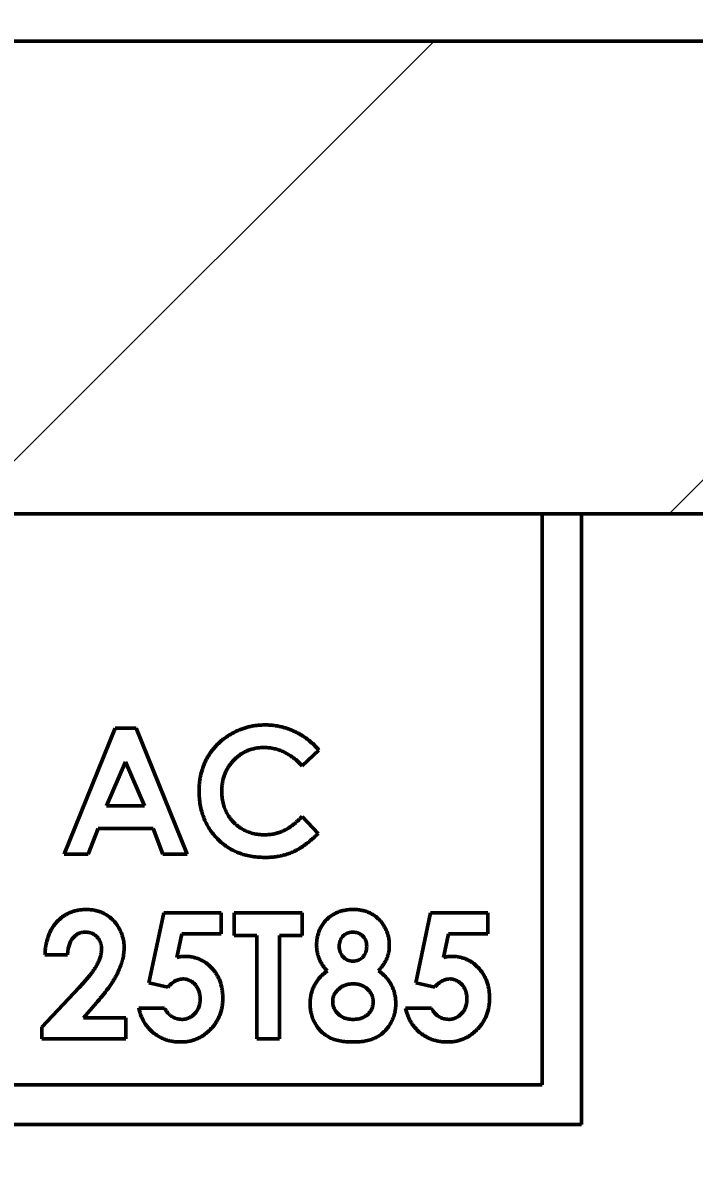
# Model space of a CAD drawing. Header units: millimetres. Extents: x 0 to 841, y 0 to 594.
# Drawn here: x 400.32 to 404.58, y 310.52 to 317.74 of the extents above; entities that cross this region are included whole.
import ezdxf

# ---------------------------------------------------------------- set-up
doc = ezdxf.new("R2010")
doc.units = ezdxf.units.MM
for name, color, linetype, lineweight in [('Dimension (ISO)', 7, 'Continuous', 25), ('Hatch (ISO)', 7, 'Continuous', 18), ('Visible (ISO)', 7, 'Continuous', 50)]:
    doc.layers.add(name, color=color, linetype=linetype, lineweight=lineweight)
doc.styles.add('Note Text (ISO)', font='tahoma.ttf')
doc.dimstyles.new('Default (ISO)', dxfattribs={"dimtxt": 3.5, "dimasz": 2.5, "dimexe": 3.175, "dimexo": 0, "dimgap": 0.762, "dimtad": 1, "dimrnd": 1e-08, "dimtxsty": 'Note Text (ISO)', "dimcen": 0.09, "dimdle": 10, "dimclrd": 256, "dimclre": 256, "dimclrt": 256, "dimadec": 0, "dimazin": 0, "dimtfac": 1.001486, "dimtmove": 0, "dimatfit": 3, "dimfxl": 1, "dimtolj": 1, "dimtzin": 0, "dimlwd": -1, "dimlwe": -1, "dimarcsym": 0})

# ---------------------------------------------------------------- blocks, each defined once
blk = doc.blocks.new('*D15')
at = {"layer": 'Defpoints', "color": 0, "transparency": 16777216}
for p in [(403.2592, 321.8317), (351.5859, 205.6206), (382.416, 205.6206)]:
    blk.add_point(p, dxfattribs=at)
at = {"layer": 'Dimension (ISO)', "transparency": 16777216}
for p, q in [((403.2592, 321.8317), (348.4109, 321.8317)), ((351.5859, 319.3317), (351.5859, 208.1206)), ((382.416, 205.6206), (348.4109, 205.6206))]:
    blk.add_line(p, q, dxfattribs=at)
for points in [[(351.1692, 319.3317), (352.0026, 319.3317), (351.5859, 321.8317)], [(351.1692, 208.1206), (352.0026, 208.1206), (351.5859, 205.6206)]]:
    blk.add_solid(points, dxfattribs=at)
at = {"layer": 'Dimension (ISO)', "transparency": 16777216, "insert": (346.3813, 257.8884), "char_height": 3.5, "attachment_point": 1, "rotation": 90, "style": 'Note Text (ISO)'}
blk.add_mtext('\\A1;116,21', dxfattribs=at)

msp = doc.modelspace()

# ---------------------------------------------------------------- hatches: boundary and pattern name
at = {"layer": 'Hatch (ISO)'}
h = msp.add_hatch(dxfattribs=at)
h.set_pattern_fill('ANSI31', color=256, scale=25.4, style=0)
h.set_pattern_definition([(45, (0, 0), (-2.245064, 2.245064), [])])
edge = h.paths.add_edge_path()
edge.add_ellipse((416.2875, 307.6206), major_axis=(-9.758, 2.1864), ratio=1, start_angle=270, end_angle=282.62939)
edge.add_line((416.2875, 317.6206), (382.416, 317.6206))
edge.add_ellipse((382.416, 312.6206), major_axis=(-5, 0), ratio=1, start_angle=270, end_angle=360)
edge.add_line((377.416, 312.6206), (377.416, 210.6206))
edge.add_ellipse((382.416, 210.6206), major_axis=(0, -5), ratio=1, start_angle=270, end_angle=360)
edge.add_line((382.416, 205.6206), (416.2875, 205.6206))
edge.add_ellipse((416.2875, 215.6206), major_axis=(10, 0), ratio=1, start_angle=270, end_angle=282.62939)
edge.add_ellipse((445.416, 85.6206), major_axis=(120.242, 26.942), ratio=1, start_angle=64.741221, end_angle=90, ccw=False)
edge.add_ellipse((474.5444, 215.6206), major_axis=(9.758, -2.1864), ratio=1, start_angle=270, end_angle=282.62939)
edge.add_line((474.5444, 205.6206), (558.416, 205.6206))
edge.add_ellipse((558.416, 210.6206), major_axis=(5, 0), ratio=1, start_angle=270, end_angle=360)
edge.add_line((563.416, 210.6206), (563.416, 312.6206))
edge.add_ellipse((558.416, 312.6206), major_axis=(0, 5), ratio=1, start_angle=270, end_angle=360)
edge.add_line((558.416, 317.6206), (474.5444, 317.6206))
edge.add_ellipse((474.5444, 307.6206), major_axis=(-10, 0), ratio=1, start_angle=270, end_angle=282.62939)
edge.add_ellipse((445.416, 437.6206), major_axis=(-120.242, -26.942), ratio=1, start_angle=64.741221, end_angle=90, ccw=False)
edge = h.paths.add_edge_path(flags=0)
edge.add_line((388.916, 208.6206), (388.916, 210.6206))
edge.add_ellipse((382.416, 210.6206), major_axis=(0, 6.5), ratio=1, start_angle=270, end_angle=363.5049)
edge.add_line((382.0186, 217.1085), (380.416, 217.1085))
edge.add_line((380.416, 217.1085), (380.416, 221.8137))
edge.add_spline(control_points=[(380.416, 221.8137), (380.416, 222.421), (380.4998, 223.1449), (380.6918, 224.324), (380.8222, 224.9564), (381.0364, 226.2248), (381.1089, 226.8628), (381.1089, 228.0373), (381.0364, 228.6753), (380.8222, 229.9438), (380.6918, 230.5761), (380.4998, 231.7552), (380.416, 232.4791), (380.416, 233.0865)], knot_values=[1.346639, 1.346639, 1.346639, 1.346639, 1.528836, 1.528836, 1.705012, 1.705012, 1.881187, 1.881187, 2.057362, 2.057362, 2.233538, 2.233538, 2.415734, 2.415734, 2.415734, 2.415734], degree=3, periodic=0)
edge.add_line((380.416, 233.0865), (380.416, 241.6206))
edge.add_ellipse((380.416, 244.1206), major_axis=(2.5, 0), ratio=1, start_angle=270, end_angle=450)
edge.add_line((380.416, 246.6206), (380.416, 276.6206))
edge.add_ellipse((380.416, 279.1206), major_axis=(2.5, 0), ratio=1, start_angle=270, end_angle=450)
edge.add_line((380.416, 281.6206), (380.416, 306.1211))
edge.add_line((380.416, 306.1211), (382.4891, 306.1211))
edge.add_ellipse((382.416, 312.6206), major_axis=(6.4996, 0.0732), ratio=1, start_angle=270, end_angle=359.35505)
edge.add_line((388.916, 312.6206), (388.916, 314.6206))
edge.add_line((388.916, 314.6206), (416.2875, 314.6206))
edge.add_ellipse((416.2875, 307.6206), major_axis=(7, 0), ratio=1, start_angle=77.37061, end_angle=90, ccw=False)
edge.add_ellipse((445.416, 437.6206), major_axis=(123.1694, -27.598), ratio=1, start_angle=270, end_angle=279.224461)
edge.add_ellipse((445.416, 311.3973), major_axis=(-0.2228, -7.4967), ratio=1, start_angle=270, end_angle=453.40493)
edge.add_ellipse((445.416, 437.6206), major_axis=(126.0006, 7.4967), ratio=1, start_angle=270, end_angle=279.224461)
edge.add_ellipse((474.5444, 307.6206), major_axis=(6.8306, 1.5305), ratio=1, start_angle=77.37061, end_angle=90, ccw=False)
edge.add_line((474.5444, 314.6206), (535.916, 314.6206))
edge.add_ellipse((538.416, 314.6206), major_axis=(0, -2.5), ratio=1, start_angle=270, end_angle=450)
edge.add_line((540.916, 314.6206), (551.9184, 314.6206))
edge.add_line((551.9184, 314.6206), (551.9184, 312.4451))
edge.add_ellipse((558.416, 312.6206), major_axis=(0.1756, -6.4976), ratio=1, start_angle=270, end_angle=359.09712)
edge.add_line((558.4891, 306.1211), (560.416, 306.1211))
edge.add_line((560.416, 306.1211), (560.416, 217.1085))
edge.add_line((560.416, 217.1085), (558.8134, 217.1085))
edge.add_ellipse((558.416, 210.6206), major_axis=(-6.4878, 0.3974), ratio=1, start_angle=270, end_angle=361.95706)
edge.add_line((551.9184, 210.7962), (551.9184, 208.6206))
edge.add_line((551.9184, 208.6206), (540.916, 208.6206))
edge.add_ellipse((538.416, 208.6206), major_axis=(0, 2.5), ratio=1, start_angle=270, end_angle=450)
edge.add_line((535.916, 208.6206), (474.5444, 208.6206))
edge.add_ellipse((474.5444, 215.6206), major_axis=(-7, 0), ratio=1, start_angle=77.37061, end_angle=90, ccw=False)
edge.add_ellipse((445.416, 85.6206), major_axis=(-123.1694, 27.598), ratio=1, start_angle=270, end_angle=279.224461)
edge.add_ellipse((445.416, 211.844), major_axis=(0.2228, 7.4967), ratio=1, start_angle=270, end_angle=453.40493)
edge.add_ellipse((445.416, 85.6206), major_axis=(-126.0006, -7.4967), ratio=1, start_angle=270, end_angle=279.224461)
edge.add_ellipse((416.2875, 215.6206), major_axis=(-6.8306, -1.5305), ratio=1, start_angle=77.37061, end_angle=90, ccw=False)
edge.add_line((416.2875, 208.6206), (388.916, 208.6206))
edge = h.paths.add_edge_path(flags=0)
edge.add_ellipse((557.666, 211.3706), major_axis=(0, 2.1724), ratio=1, start_angle=0, end_angle=360)
edge = h.paths.add_edge_path(flags=0)
edge.add_ellipse((557.666, 311.8706), major_axis=(0, 2.1724), ratio=1, start_angle=0, end_angle=360)
edge = h.paths.add_edge_path(flags=0)
edge.add_ellipse((383.166, 311.8706), major_axis=(0, 2.1724), ratio=1, start_angle=0, end_angle=360)
edge = h.paths.add_edge_path(flags=0)
edge.add_ellipse((383.166, 211.3706), major_axis=(0, 2.1724), ratio=1, start_angle=0, end_angle=360)
edge = h.paths.add_edge_path(flags=0)
edge.add_ellipse((445.416, 214.344), major_axis=(0, 2), ratio=1, start_angle=0, end_angle=360)
edge = h.paths.add_edge_path(flags=0)
edge.add_ellipse((445.416, 308.8973), major_axis=(0, 2), ratio=1, start_angle=0, end_angle=360)

# ---------------------------------------------------------------- linework, layer by layer
at = {"layer": 'Visible (ISO)'}
for p, q in [((416.2875, 317.6206), (382.416, 317.6206)), ((388.916, 314.6206), (416.2875, 314.6206)), ((403.6187, 310.9946), (403.6187, 314.6206)), ((403.8687, 310.7446), (403.8687, 314.6206)), ((400.586, 312.4593), (400.9092, 313.2593)), ((400.9092, 313.2593), (401.0424, 313.2593)), ((401.0424, 313.2593), (401.3655, 312.4593)), ((402.2014, 313.1205), (402.0961, 313.0199)), ((400.9757, 313.0447), (400.8558, 312.767)), ((401.0956, 312.767), (400.9757, 313.0447)), ((400.8558, 312.767), (401.0956, 312.767)), ((402.0961, 312.6988), (402.1981, 312.5915)), ((400.8014, 312.6234), (400.7392, 312.4593)), ((401.1499, 312.6234), (400.8014, 312.6234)), ((401.2121, 312.4593), (401.1499, 312.6234)), ((400.7392, 312.4593), (400.586, 312.4593)), ((401.3655, 312.4593), (401.2121, 312.4593)), ((401.124, 311.6438), (401.2181, 312.0877)), ((401.2181, 312.0877), (401.5823, 312.0877)), ((401.5823, 312.0877), (401.5823, 311.9544)), ((401.6644, 312.0877), (402.0952, 312.0877)), ((401.6644, 311.9441), (401.6644, 312.0877)), ((402.0952, 312.0877), (402.0952, 311.9441)), ((402.8163, 311.6438), (402.9104, 312.0877)), ((402.9104, 312.0877), (403.2746, 312.0877)), ((403.2746, 312.0877), (403.2746, 311.9544)), ((401.3318, 311.9544), (401.3006, 311.8031)), ((401.5823, 311.9544), (401.3318, 311.9544)), ((401.808, 311.9441), (401.6644, 311.9441)), ((401.808, 311.2877), (401.808, 311.9441)), ((401.9516, 311.9441), (401.9516, 311.2877)), ((402.0952, 311.9441), (401.9516, 311.9441)), ((403.0242, 311.9544), (402.9929, 311.8031)), ((403.2746, 311.9544), (403.0242, 311.9544)), ((400.608, 311.8211), (400.4644, 311.8211)), ((401.2448, 311.6161), (401.124, 311.6438)), ((402.9371, 311.6161), (402.8163, 311.6438)), ((400.4439, 311.3605), (400.6807, 311.6126)), ((400.7915, 311.5167), (400.708, 311.4211)), ((401.0593, 311.4826), (401.2234, 311.4826)), ((402.7516, 311.4826), (402.9157, 311.4826)), ((400.4439, 311.2877), (400.4439, 311.3605)), ((400.708, 311.4211), (400.9772, 311.4211)), ((400.9772, 311.4211), (400.9772, 311.2877)), ((400.9772, 311.2877), (400.4439, 311.2877)), ((401.9516, 311.2877), (401.808, 311.2877)), ((395.2133, 310.9946), (403.6187, 310.9946)), ((394.9633, 310.7446), (403.8687, 310.7446))]:
    msp.add_line(p, q, dxfattribs=at)
for points, knots in [([(401.4424, 312.8606), (401.4425, 312.8704), (401.4428, 312.8899), (401.4455, 312.9187), (401.4496, 312.9467), (401.4554, 312.9737), (401.4627, 313), (401.4719, 313.0254), (401.4826, 313.05), (401.4951, 313.0737), (401.5091, 313.0963), (401.5245, 313.118), (401.5414, 313.1384), (401.5597, 313.1577), (401.5794, 313.1759), (401.6005, 313.193), (401.6232, 313.2089), (401.6471, 313.2235), (401.6718, 313.2369), (401.6973, 313.2481), (401.7232, 313.258), (401.7496, 313.2661), (401.7766, 313.2721), (401.8039, 313.2767), (401.8318, 313.2792), (401.8505, 313.2796), (401.86, 313.2798)], [0, 0, 0, 0, 0.044664, 0.088513, 0.131203, 0.172894, 0.214224, 0.254981, 0.29551, 0.336104, 0.376307, 0.416502, 0.456487, 0.49665, 0.537344, 0.578234, 0.620038, 0.662736, 0.7054, 0.747653, 0.78943, 0.831265, 0.872823, 0.914869, 0.957026, 1, 1, 1, 1]), ([(401.86, 313.2798), (401.8681, 313.2797), (401.8841, 313.2795), (401.908, 313.2775), (401.9318, 313.2743), (401.9552, 313.2696), (401.9785, 313.2639), (402.0015, 313.2568), (402.0242, 313.2482), (402.0468, 313.2387), (402.0688, 313.2279), (402.0901, 313.2157), (402.1106, 313.2026), (402.1303, 313.1883), (402.1493, 313.1731), (402.1676, 313.1568), (402.185, 313.1392), (402.1959, 313.1268), (402.2014, 313.1205)], [0, 0, 0, 0, 0.062271, 0.123894, 0.185053, 0.246821, 0.308411, 0.370089, 0.432573, 0.495743, 0.559165, 0.621751, 0.684418, 0.747006, 0.809457, 0.872518, 0.935774, 1, 1, 1, 1]), ([(401.8544, 313.1363), (401.8451, 313.136), (401.8269, 313.1355), (401.8001, 313.1318), (401.7744, 313.1255), (401.7499, 313.1168), (401.7264, 313.1058), (401.7041, 313.0919), (401.683, 313.0757), (401.6632, 313.0572), (401.6453, 313.0368), (401.6292, 313.0153), (401.6159, 312.9924), (401.605, 312.9683), (401.5964, 312.9431), (401.5903, 312.9167), (401.5868, 312.8892), (401.5862, 312.8704), (401.586, 312.8609)], [0, 0, 0, 0, 0.064704, 0.127687, 0.188852, 0.249119, 0.309451, 0.370006, 0.432103, 0.495543, 0.559335, 0.62158, 0.683032, 0.744563, 0.806119, 0.869015, 0.93343, 1, 1, 1, 1]), ([(402.0961, 313.0199), (402.0871, 313.0292), (402.0697, 313.0472), (402.0414, 313.0709), (402.0124, 313.0911), (401.9825, 313.1075), (401.9517, 313.1205), (401.92, 313.1296), (401.8875, 313.1353), (401.8655, 313.1359), (401.8544, 313.1363)], [0, 0, 0, 0, 0.139421, 0.272777, 0.399533, 0.522552, 0.64264, 0.761569, 0.879788, 1, 1, 1, 1]), ([(401.8578, 312.4388), (401.8428, 312.4392), (401.8136, 312.4399), (401.7709, 312.4454), (401.7302, 312.4547), (401.6915, 312.4677), (401.655, 312.4845), (401.6206, 312.5049), (401.5882, 312.5291), (401.5582, 312.5568), (401.5311, 312.5873), (401.5071, 312.6201), (401.4873, 312.6553), (401.4706, 312.6922), (401.458, 312.7315), (401.4489, 312.7727), (401.4433, 312.816), (401.4427, 312.8455), (401.4424, 312.8606)], [0, 0, 0, 0, 0.067374, 0.131832, 0.194455, 0.255566, 0.315587, 0.375625, 0.436133, 0.497772, 0.559461, 0.620267, 0.680775, 0.741575, 0.803222, 0.866497, 0.931913, 1, 1, 1, 1]), ([(401.586, 312.8609), (401.586, 312.8543), (401.5862, 312.8411), (401.5878, 312.8217), (401.5906, 312.8028), (401.5944, 312.7845), (401.5992, 312.7667), (401.6051, 312.7495), (401.6123, 312.733), (401.6202, 312.717), (401.6292, 312.7016), (401.6391, 312.6871), (401.6501, 312.6736), (401.6616, 312.6605), (401.6743, 312.6488), (401.6878, 312.6376), (401.7022, 312.6274), (401.7175, 312.6182), (401.7332, 312.6096), (401.7497, 312.6025), (401.7665, 312.5961), (401.7839, 312.5913), (401.8015, 312.5871), (401.8197, 312.5845), (401.8383, 312.5826), (401.8508, 312.5825), (401.8571, 312.5824)], [0, 0, 0, 0, 0.045993, 0.090653, 0.134142, 0.177355, 0.219295, 0.260941, 0.30214, 0.343266, 0.384147, 0.424348, 0.464388, 0.503978, 0.543795, 0.583781, 0.624404, 0.665346, 0.706652, 0.747661, 0.788862, 0.830193, 0.871687, 0.91372, 0.956581, 1, 1, 1, 1]), ([(401.8571, 312.5824), (401.8678, 312.5827), (401.8888, 312.5833), (401.9197, 312.5881), (401.9492, 312.5959), (401.9727, 312.6053), (401.9911, 312.6144), (402.0051, 312.6227), (402.0195, 312.6321), (402.0342, 312.6429), (402.0494, 312.655), (402.0646, 312.6685), (402.0804, 312.683), (402.0908, 312.6934), (402.0961, 312.6988)], [0, 0, 0, 0, 0.117053, 0.229979, 0.340718, 0.450132, 0.506336, 0.565284, 0.628189, 0.694716, 0.765009, 0.839573, 0.917746, 1, 1, 1, 1]), ([(402.1981, 312.5915), (402.191, 312.5846), (402.177, 312.5711), (402.1558, 312.5519), (402.1347, 312.5346), (402.1142, 312.5187), (402.0938, 312.5046), (402.0736, 312.4922), (402.0539, 312.4813), (402.0342, 312.472), (402.0143, 312.4641), (401.9939, 312.4574), (401.9729, 312.4515), (401.9512, 312.447), (401.9288, 312.4432), (401.9057, 312.4407), (401.8819, 312.439), (401.8659, 312.4389), (401.8578, 312.4388)], [0, 0, 0, 0, 0.077784, 0.151817, 0.222542, 0.29028, 0.354643, 0.415801, 0.474713, 0.53043, 0.585584, 0.641307, 0.6979, 0.75542, 0.814521, 0.874876, 0.936669, 1, 1, 1, 1]), ([(400.4644, 311.8211), (400.465, 311.8319), (400.4662, 311.8531), (400.471, 311.884), (400.4775, 311.9131), (400.4862, 311.9405), (400.4968, 311.966), (400.5098, 311.9898), (400.5247, 312.0118), (400.5417, 312.0318), (400.5602, 312.0498), (400.5802, 312.0655), (400.6016, 312.0786), (400.6243, 312.0894), (400.6481, 312.098), (400.6732, 312.1038), (400.6996, 312.1077), (400.7177, 312.1081), (400.7269, 312.1082)], [0, 0, 0, 0, 0.074933, 0.1464146, 0.2147332, 0.2803957, 0.3439118, 0.4055207, 0.4664762, 0.5268093, 0.5861676, 0.6441224, 0.7016406, 0.7587758, 0.8166464, 0.8756669, 0.9366302, 1, 1, 1, 1]), ([(400.7269, 312.1082), (400.7382, 312.1079), (400.7603, 312.1073), (400.7922, 312.1011), (400.8223, 312.0915), (400.8501, 312.0778), (400.8756, 312.0604), (400.8984, 312.0395), (400.9186, 312.0152), (400.9356, 311.9878), (400.9494, 311.9587), (400.9594, 311.9288), (400.9659, 311.8987), (400.9666, 311.8784), (400.9669, 311.8683)], [0, 0, 0, 0, 0.089601, 0.174998, 0.257453, 0.339173, 0.420313, 0.501335, 0.584117, 0.670222, 0.756511, 0.839232, 0.920133, 1, 1, 1, 1]), ([(402.1875, 311.884), (402.1878, 311.8943), (402.1884, 311.9146), (402.194, 311.9443), (402.2032, 311.9726), (402.2161, 311.9992), (402.2319, 312.0237), (402.2511, 312.0454), (402.2731, 312.0644), (402.298, 312.0802), (402.3254, 312.0927), (402.3549, 312.1017), (402.3864, 312.1073), (402.4082, 312.1079), (402.4193, 312.1082)], [0, 0, 0, 0, 0.085205, 0.168106, 0.249649, 0.331291, 0.412272, 0.491379, 0.570863, 0.652348, 0.735216, 0.819582, 0.907717, 1, 1, 1, 1]), ([(402.4193, 312.1082), (402.4303, 312.1079), (402.4517, 312.1073), (402.4828, 312.1018), (402.5117, 312.0926), (402.5386, 312.0799), (402.5632, 312.0639), (402.5848, 312.0443), (402.6039, 312.0221), (402.6199, 311.9969), (402.6328, 311.9698), (402.6423, 311.9414), (402.6478, 311.9119), (402.6486, 311.8919), (402.649, 311.8818)], [0, 0, 0, 0, 0.091198, 0.177817, 0.261268, 0.343336, 0.424161, 0.504068, 0.584727, 0.667657, 0.75131, 0.83363, 0.916315, 1, 1, 1, 1]), ([(400.7187, 311.9646), (400.7149, 311.9645), (400.7074, 311.9642), (400.6964, 311.9625), (400.686, 311.9594), (400.6759, 311.9552), (400.6664, 311.9497), (400.6574, 311.9429), (400.6489, 311.935), (400.6409, 311.926), (400.6336, 311.916), (400.6271, 311.905), (400.6217, 311.8931), (400.617, 311.8804), (400.6134, 311.8667), (400.6107, 311.8523), (400.6087, 311.837), (400.6082, 311.8265), (400.608, 311.8211)], [0, 0, 0, 0, 0.056467, 0.111164, 0.164937, 0.218322, 0.272393, 0.327976, 0.385291, 0.444903, 0.506844, 0.569488, 0.634153, 0.700976, 0.770897, 0.843626, 0.91966, 1, 1, 1, 1]), ([(400.8234, 311.8582), (400.8231, 311.8656), (400.8226, 311.88), (400.8166, 311.9004), (400.8076, 311.919), (400.7947, 311.935), (400.779, 311.9482), (400.7608, 311.9579), (400.7404, 311.9636), (400.7261, 311.9643), (400.7187, 311.9646)], [0, 0, 0, 0, 0.1326995, 0.2571266, 0.3780142, 0.5007686, 0.6232532, 0.7437487, 0.8681758, 1, 1, 1, 1]), ([(402.4158, 311.9646), (402.4099, 311.9644), (402.3984, 311.9638), (402.382, 311.9588), (402.3672, 311.9507), (402.3544, 311.9395), (402.3441, 311.9257), (402.3363, 311.91), (402.3318, 311.8924), (402.3313, 311.8801), (402.331, 311.8738)], [0, 0, 0, 0, 0.127204, 0.248544, 0.365549, 0.487972, 0.612121, 0.735219, 0.86371, 1, 1, 1, 1]), ([(402.5054, 311.8749), (402.5051, 311.8812), (402.5045, 311.8935), (402.4998, 311.911), (402.4919, 311.9265), (402.4812, 311.9401), (402.4678, 311.951), (402.4522, 311.9591), (402.4346, 311.9638), (402.4222, 311.9643), (402.4158, 311.9646)], [0, 0, 0, 0, 0.133268, 0.258026, 0.377807, 0.498724, 0.619474, 0.739766, 0.86561, 1, 1, 1, 1]), ([(400.9669, 311.8683), (400.9668, 311.8622), (400.9665, 311.85), (400.9647, 311.8314), (400.9618, 311.8125), (400.9576, 311.7933), (400.9523, 311.7737), (400.9459, 311.7537), (400.9382, 311.7335), (400.9293, 311.7127), (400.9187, 311.6914), (400.9064, 311.6692), (400.892, 311.646), (400.8757, 311.622), (400.8576, 311.5968), (400.8373, 311.5709), (400.8152, 311.544), (400.7995, 311.526), (400.7915, 311.5167)], [0, 0, 0, 0, 0.045518, 0.091616, 0.139247, 0.188242, 0.238674, 0.290665, 0.344841, 0.400433, 0.459145, 0.522553, 0.590103, 0.662816, 0.73968, 0.821575, 0.90833, 1, 1, 1, 1]), ([(402.254, 311.7185), (402.2487, 311.7246), (402.2382, 311.7366), (402.2248, 311.756), (402.2133, 311.7759), (402.204, 311.7965), (402.1966, 311.8175), (402.1912, 311.8392), (402.1882, 311.8614), (402.1877, 311.8764), (402.1875, 311.884)], [0, 0, 0, 0, 0.132709, 0.261264, 0.386667, 0.509999, 0.631851, 0.752968, 0.875224, 1, 1, 1, 1]), ([(402.331, 311.8738), (402.3314, 311.8674), (402.332, 311.8549), (402.3366, 311.837), (402.3449, 311.8208), (402.3559, 311.8067), (402.369, 311.7947), (402.3842, 311.7862), (402.4009, 311.7808), (402.4126, 311.7803), (402.4185, 311.78)], [0, 0, 0, 0, 0.133889, 0.261431, 0.385779, 0.512038, 0.636709, 0.755192, 0.875047, 1, 1, 1, 1]), ([(402.4185, 311.78), (402.4246, 311.7803), (402.4364, 311.7808), (402.4533, 311.786), (402.4684, 311.7946), (402.4815, 311.8061), (402.4922, 311.8204), (402.5, 311.8368), (402.5045, 311.8553), (402.5051, 311.8682), (402.5054, 311.8749)], [0, 0, 0, 0, 0.126123, 0.245712, 0.363204, 0.484527, 0.606824, 0.731151, 0.860582, 1, 1, 1, 1]), ([(402.649, 311.8818), (402.6488, 311.8747), (402.6484, 311.8607), (402.6457, 311.8402), (402.641, 311.8204), (402.6345, 311.801), (402.6252, 311.7816), (402.6132, 311.7613), (402.5981, 311.74), (402.5865, 311.7259), (402.5804, 311.7185)], [0, 0, 0, 0, 0.117608, 0.230796, 0.34243, 0.452493, 0.568672, 0.697753, 0.841623, 1, 1, 1, 1]), ([(400.6807, 311.6126), (400.6876, 311.6199), (400.7009, 311.6342), (400.7198, 311.6551), (400.7369, 311.6749), (400.7518, 311.6939), (400.7655, 311.7114), (400.7769, 311.7281), (400.7869, 311.7435), (400.7972, 311.7623), (400.8074, 311.7845), (400.8166, 311.8101), (400.8222, 311.8346), (400.823, 311.8506), (400.8234, 311.8582)], [0, 0, 0, 0, 0.1038494, 0.2011254, 0.291131, 0.374368, 0.450731, 0.5205206, 0.5832754, 0.64008, 0.7420436, 0.8350514, 0.9208688, 1, 1, 1, 1]), ([(401.3006, 311.8031), (401.3049, 311.8043), (401.3133, 311.8067), (401.326, 311.8089), (401.3382, 311.8105), (401.3462, 311.8107), (401.3501, 311.8108)], [0, 0, 0, 0, 0.263663, 0.52313, 0.767095, 1, 1, 1, 1]), ([(401.3501, 311.8108), (401.3586, 311.8106), (401.3754, 311.8102), (401.3999, 311.8066), (401.4234, 311.8008), (401.4458, 311.7926), (401.467, 311.782), (401.4872, 311.7691), (401.5062, 311.7539), (401.5238, 311.7365), (401.54, 311.7173), (401.5541, 311.6966), (401.5661, 311.6747), (401.5757, 311.6513), (401.5832, 311.6267), (401.5887, 311.6008), (401.5919, 311.5736), (401.5924, 311.555), (401.5926, 311.5456)], [0, 0, 0, 0, 0.063401, 0.124976, 0.184492, 0.243474, 0.302264, 0.361384, 0.421482, 0.483455, 0.545936, 0.608143, 0.66982, 0.732332, 0.796092, 0.861643, 0.929435, 1, 1, 1, 1]), ([(402.9929, 311.8031), (402.9972, 311.8043), (403.0056, 311.8067), (403.0183, 311.8089), (403.0305, 311.8105), (403.0385, 311.8107), (403.0424, 311.8108)], [0, 0, 0, 0, 0.263663, 0.52313, 0.767095, 1, 1, 1, 1]), ([(403.0424, 311.8108), (403.0509, 311.8106), (403.0677, 311.8102), (403.0922, 311.8066), (403.1157, 311.8008), (403.1381, 311.7926), (403.1593, 311.782), (403.1795, 311.7691), (403.1985, 311.7539), (403.2161, 311.7365), (403.2323, 311.7173), (403.2464, 311.6966), (403.2584, 311.6747), (403.268, 311.6513), (403.2756, 311.6267), (403.281, 311.6008), (403.2842, 311.5736), (403.2847, 311.555), (403.2849, 311.5456)], [0, 0, 0, 0, 0.063401, 0.124976, 0.184492, 0.243474, 0.302264, 0.361384, 0.421482, 0.483455, 0.545936, 0.608143, 0.66982, 0.732332, 0.796092, 0.861643, 0.929435, 1, 1, 1, 1]), ([(402.1464, 311.5118), (402.1467, 311.522), (402.1472, 311.5423), (402.1526, 311.5718), (402.1609, 311.6), (402.1729, 311.6267), (402.188, 311.6521), (402.2069, 311.6758), (402.2288, 311.6984), (402.2454, 311.7117), (402.254, 311.7185)], [0, 0, 0, 0, 0.12721, 0.25013, 0.37029, 0.490543, 0.611619, 0.736039, 0.864708, 1, 1, 1, 1]), ([(402.5804, 311.7185), (402.5888, 311.7125), (402.6054, 311.7006), (402.6273, 311.6794), (402.6463, 311.6558), (402.662, 311.6298), (402.6746, 311.6021), (402.6833, 311.5729), (402.6891, 311.5427), (402.6897, 311.5221), (402.69, 311.5118)], [0, 0, 0, 0, 0.1266838, 0.2507592, 0.3736949, 0.4984435, 0.6231367, 0.7474363, 0.8723232, 1, 1, 1, 1]), ([(401.3392, 311.6672), (401.3351, 311.6671), (401.327, 311.6668), (401.3149, 311.6642), (401.3029, 311.6604), (401.291, 311.6547), (401.2792, 311.6473), (401.2675, 311.6385), (401.2559, 311.628), (401.2486, 311.6201), (401.2448, 311.6161)], [0, 0, 0, 0, 0.110315, 0.221095, 0.333771, 0.452335, 0.576542, 0.708924, 0.849417, 1, 1, 1, 1]), ([(401.449, 311.5406), (401.4489, 311.5452), (401.4488, 311.554), (401.447, 311.5669), (401.4448, 311.5793), (401.4412, 311.591), (401.4367, 311.6022), (401.431, 311.6126), (401.4247, 311.6227), (401.4171, 311.6317), (401.409, 311.64), (401.4003, 311.6473), (401.3912, 311.6534), (401.3816, 311.6584), (401.3717, 311.6625), (401.3612, 311.6651), (401.3504, 311.667), (401.343, 311.6672), (401.3392, 311.6672)], [0, 0, 0, 0, 0.072907, 0.142016, 0.209261, 0.274616, 0.338447, 0.401728, 0.464975, 0.528303, 0.590737, 0.650992, 0.709714, 0.766845, 0.824149, 0.88174, 0.939941, 1, 1, 1, 1]), ([(403.0315, 311.6672), (403.0275, 311.6671), (403.0193, 311.6668), (403.0072, 311.6642), (402.9952, 311.6604), (402.9833, 311.6547), (402.9715, 311.6473), (402.9598, 311.6385), (402.9482, 311.628), (402.9409, 311.6201), (402.9371, 311.6161)], [0, 0, 0, 0, 0.110315, 0.2210948, 0.3337711, 0.4523351, 0.5765417, 0.7089241, 0.8494171, 1, 1, 1, 1]), ([(403.1413, 311.5406), (403.1412, 311.5452), (403.1411, 311.554), (403.1393, 311.5669), (403.1371, 311.5793), (403.1335, 311.591), (403.1291, 311.6022), (403.1233, 311.6126), (403.117, 311.6227), (403.1094, 311.6317), (403.1013, 311.64), (403.0926, 311.6473), (403.0835, 311.6534), (403.0739, 311.6584), (403.064, 311.6625), (403.0535, 311.6651), (403.0427, 311.667), (403.0353, 311.6672), (403.0315, 311.6672)], [0, 0, 0, 0, 0.072907, 0.142016, 0.209261, 0.274616, 0.338447, 0.401728, 0.464975, 0.528303, 0.590737, 0.650992, 0.709714, 0.766845, 0.824149, 0.88174, 0.939941, 1, 1, 1, 1]), ([(402.4205, 311.6364), (402.416, 311.6364), (402.4071, 311.6362), (402.3941, 311.6345), (402.3816, 311.6321), (402.3697, 311.6283), (402.3583, 311.6238), (402.3475, 311.618), (402.3372, 311.6113), (402.3276, 311.6036), (402.3189, 311.5952), (402.3111, 311.5864), (402.3047, 311.577), (402.2993, 311.5673), (402.2951, 311.5573), (402.2922, 311.5468), (402.2904, 311.5359), (402.2902, 311.5285), (402.29, 311.5247)], [0, 0, 0, 0, 0.070604, 0.139159, 0.206043, 0.271135, 0.334463, 0.399093, 0.463395, 0.527937, 0.592096, 0.653415, 0.712597, 0.770116, 0.826589, 0.883243, 0.941105, 1, 1, 1, 1]), ([(402.5464, 311.5215), (402.5463, 311.5255), (402.546, 311.5334), (402.5444, 311.545), (402.5415, 311.5559), (402.5377, 311.5666), (402.5325, 311.5766), (402.5264, 311.5862), (402.5189, 311.5951), (402.5106, 311.6036), (402.5014, 311.6113), (402.4914, 311.618), (402.481, 311.6239), (402.4699, 311.6282), (402.4584, 311.6321), (402.4462, 311.6345), (402.4335, 311.6362), (402.4249, 311.6364), (402.4205, 311.6364)], [0, 0, 0, 0, 0.063225, 0.123584, 0.183613, 0.241941, 0.301424, 0.360501, 0.421508, 0.484012, 0.547388, 0.610429, 0.672978, 0.734884, 0.798512, 0.863892, 0.930925, 1, 1, 1, 1]), ([(401.5926, 311.5456), (401.5923, 311.536), (401.5918, 311.5171), (401.5883, 311.4893), (401.5822, 311.4627), (401.5735, 311.4374), (401.5625, 311.4131), (401.5492, 311.3899), (401.5332, 311.3681), (401.515, 311.3475), (401.4952, 311.3288), (401.474, 311.3123), (401.4519, 311.2982), (401.4285, 311.287), (401.4041, 311.2781), (401.3788, 311.2717), (401.3523, 311.268), (401.3343, 311.2675), (401.3251, 311.2672)], [0, 0, 0, 0, 0.0667658, 0.1317484, 0.1948403, 0.257058, 0.3184264, 0.3803589, 0.4430401, 0.5071884, 0.5712413, 0.6331065, 0.693894, 0.7538907, 0.8137726, 0.8745042, 0.9362121, 1, 1, 1, 1]), ([(401.3333, 311.4108), (401.3372, 311.4109), (401.345, 311.4112), (401.3565, 311.4128), (401.3675, 311.4157), (401.378, 311.4198), (401.3881, 311.4249), (401.3977, 311.4312), (401.4069, 311.4386), (401.4155, 311.4471), (401.4233, 311.4565), (401.4302, 311.4666), (401.4361, 311.4773), (401.4407, 311.4887), (401.4444, 311.5008), (401.4471, 311.5135), (401.4488, 311.5268), (401.4489, 311.536), (401.449, 311.5406)], [0, 0, 0, 0, 0.061162, 0.120336, 0.17839, 0.235866, 0.294182, 0.353242, 0.413692, 0.476138, 0.539434, 0.602384, 0.66443, 0.727726, 0.792469, 0.859161, 0.928156, 1, 1, 1, 1]), ([(402.4202, 311.2672), (402.4125, 311.2673), (402.3974, 311.2675), (402.3755, 311.2687), (402.3548, 311.271), (402.3353, 311.2739), (402.3171, 311.2782), (402.3, 311.2829), (402.2842, 311.2887), (402.2649, 311.2977), (402.2425, 311.3111), (402.2186, 311.3311), (402.1973, 311.3545), (402.1794, 311.3816), (402.1646, 311.4112), (402.154, 311.4431), (402.1476, 311.4768), (402.1468, 311.5), (402.1464, 311.5118)], [0, 0, 0, 0, 0.055449, 0.108281, 0.158236, 0.205389, 0.250404, 0.292815, 0.333008, 0.371592, 0.446199, 0.520285, 0.595515, 0.67378, 0.753322, 0.833307, 0.915157, 1, 1, 1, 1]), ([(402.29, 311.5247), (402.2901, 311.5208), (402.2902, 311.5131), (402.2921, 311.5018), (402.2948, 311.4909), (402.2986, 311.4804), (402.3039, 311.4706), (402.3099, 311.4611), (402.3172, 311.4521), (402.3255, 311.4437), (402.3346, 311.4359), (402.3446, 311.4292), (402.3552, 311.4234), (402.3666, 311.4187), (402.3787, 311.4152), (402.3914, 311.4127), (402.4048, 311.411), (402.414, 311.4109), (402.4187, 311.4108)], [0, 0, 0, 0, 0.060876, 0.12074, 0.178335, 0.236068, 0.293463, 0.351937, 0.411795, 0.473661, 0.535751, 0.598148, 0.660789, 0.724692, 0.789817, 0.856977, 0.926634, 1, 1, 1, 1]), ([(402.4187, 311.4108), (402.4235, 311.4109), (402.4327, 311.4111), (402.4463, 311.4125), (402.4591, 311.4149), (402.4712, 311.4183), (402.4826, 311.4226), (402.4931, 311.4281), (402.503, 311.4343), (402.5119, 311.4416), (402.5201, 311.4494), (402.527, 311.4582), (402.5332, 311.4672), (402.5379, 311.4771), (402.5419, 311.4873), (402.5443, 311.4983), (402.5463, 311.5097), (402.5464, 311.5175), (402.5464, 311.5215)], [0, 0, 0, 0, 0.075046, 0.14624, 0.214834, 0.280469, 0.343696, 0.406263, 0.467278, 0.52782, 0.588009, 0.645525, 0.703257, 0.760544, 0.818146, 0.876197, 0.936745, 1, 1, 1, 1]), ([(402.69, 311.5118), (402.6896, 311.5005), (402.6889, 311.4782), (402.6822, 311.4455), (402.6716, 311.4141), (402.6569, 311.3844), (402.6386, 311.3572), (402.6173, 311.3329), (402.5928, 311.3126), (402.5702, 311.2986), (402.5506, 311.2896), (402.535, 311.2834), (402.5181, 311.2785), (402.5004, 311.2743), (402.4817, 311.2712), (402.4621, 311.2687), (402.4414, 311.2675), (402.4274, 311.2673), (402.4202, 311.2672)], [0, 0, 0, 0, 0.082102, 0.162839, 0.242802, 0.323775, 0.404188, 0.481864, 0.558606, 0.635502, 0.675129, 0.716145, 0.758492, 0.802978, 0.848911, 0.897263, 0.947308, 1, 1, 1, 1]), ([(403.2849, 311.5456), (403.2846, 311.536), (403.2841, 311.5171), (403.2806, 311.4893), (403.2745, 311.4627), (403.2658, 311.4374), (403.2548, 311.4131), (403.2415, 311.3899), (403.2255, 311.3681), (403.2073, 311.3475), (403.1875, 311.3288), (403.1664, 311.3123), (403.1442, 311.2982), (403.1208, 311.287), (403.0964, 311.2781), (403.0711, 311.2717), (403.0446, 311.268), (403.0266, 311.2675), (403.0174, 311.2672)], [0, 0, 0, 0, 0.066766, 0.131748, 0.19484, 0.257058, 0.318426, 0.380359, 0.44304, 0.507188, 0.571241, 0.633106, 0.693894, 0.753891, 0.813773, 0.874504, 0.936212, 1, 1, 1, 1]), ([(403.0256, 311.4108), (403.0296, 311.4109), (403.0373, 311.4112), (403.0488, 311.4128), (403.0598, 311.4157), (403.0703, 311.4198), (403.0804, 311.4249), (403.0901, 311.4312), (403.0992, 311.4386), (403.1078, 311.4471), (403.1156, 311.4565), (403.1225, 311.4666), (403.1284, 311.4773), (403.133, 311.4887), (403.1367, 311.5008), (403.1394, 311.5135), (403.1411, 311.5268), (403.1412, 311.536), (403.1413, 311.5406)], [0, 0, 0, 0, 0.061162, 0.120336, 0.17839, 0.235866, 0.294182, 0.353242, 0.413692, 0.476138, 0.539434, 0.602384, 0.66443, 0.727726, 0.792469, 0.859161, 0.928156, 1, 1, 1, 1]), ([(401.3251, 311.2672), (401.3169, 311.2674), (401.3008, 311.2678), (401.277, 311.2703), (401.2542, 311.2751), (401.2321, 311.2812), (401.2111, 311.2896), (401.1907, 311.2992), (401.1716, 311.3113), (401.1531, 311.3246), (401.136, 311.3397), (401.1202, 311.3561), (401.1061, 311.3739), (401.0934, 311.393), (401.0827, 311.4135), (401.0731, 311.4353), (401.0653, 311.4584), (401.0613, 311.4744), (401.0593, 311.4826)], [0, 0, 0, 0, 0.065947, 0.13006, 0.192481, 0.25383, 0.314376, 0.374668, 0.435388, 0.496723, 0.558065, 0.618986, 0.679994, 0.740915, 0.80334, 0.866794, 0.932306, 1, 1, 1, 1]), ([(401.2234, 311.4826), (401.2264, 311.4769), (401.2322, 311.466), (401.2433, 311.4514), (401.2556, 311.4389), (401.2696, 311.4288), (401.2843, 311.4208), (401.2999, 311.4148), (401.3164, 311.4114), (401.3276, 311.411), (401.3333, 311.4108)], [0, 0, 0, 0, 0.138155, 0.268488, 0.394308, 0.517484, 0.638468, 0.756932, 0.877258, 1, 1, 1, 1]), ([(403.0174, 311.2672), (403.0092, 311.2674), (402.9931, 311.2678), (402.9693, 311.2703), (402.9465, 311.2751), (402.9244, 311.2812), (402.9034, 311.2896), (402.883, 311.2992), (402.8639, 311.3113), (402.8454, 311.3246), (402.8283, 311.3397), (402.8125, 311.3561), (402.7984, 311.3739), (402.7857, 311.393), (402.775, 311.4135), (402.7654, 311.4353), (402.7576, 311.4584), (402.7536, 311.4744), (402.7516, 311.4826)], [0, 0, 0, 0, 0.065947, 0.13006, 0.192481, 0.25383, 0.314376, 0.374668, 0.435388, 0.496723, 0.558065, 0.618986, 0.679994, 0.740915, 0.80334, 0.866794, 0.932306, 1, 1, 1, 1]), ([(402.9157, 311.4826), (402.9187, 311.4769), (402.9245, 311.466), (402.9356, 311.4514), (402.9479, 311.4389), (402.9619, 311.4288), (402.9766, 311.4208), (402.9922, 311.4148), (403.0087, 311.4114), (403.0199, 311.411), (403.0256, 311.4108)], [0, 0, 0, 0, 0.138155, 0.268488, 0.394308, 0.517484, 0.638468, 0.756932, 0.877258, 1, 1, 1, 1])]:
    msp.add_open_spline(points, degree=3, knots=knots, dxfattribs=at)

# ---------------------------------------------------------------- dimensions: what is measured, and where the dimension line sits
at = {"layer": 'Dimension (ISO)'}
dim = msp.add_linear_dim(base=(351.5859, 205.6206), p1=(403.2592, 321.8317), p2=(382.416, 205.6206), angle=270, dimstyle='Default (ISO)', override={"dimgap": 0.762, "dimdec": 2, "dimtol": 0, "dimlim": 0, "dimtp": 0, "dimtm": 0, "dimtdec": 2, "dimtofl": 0, "dimatfit": 1}, dxfattribs=at)
dim.commit()
dim.dimension.update_dxf_attribs({"geometry": '*D15', "text_midpoint": (351.5859, 264.7262), "dimtype": 160})

doc.saveas('drawing.dxf')
